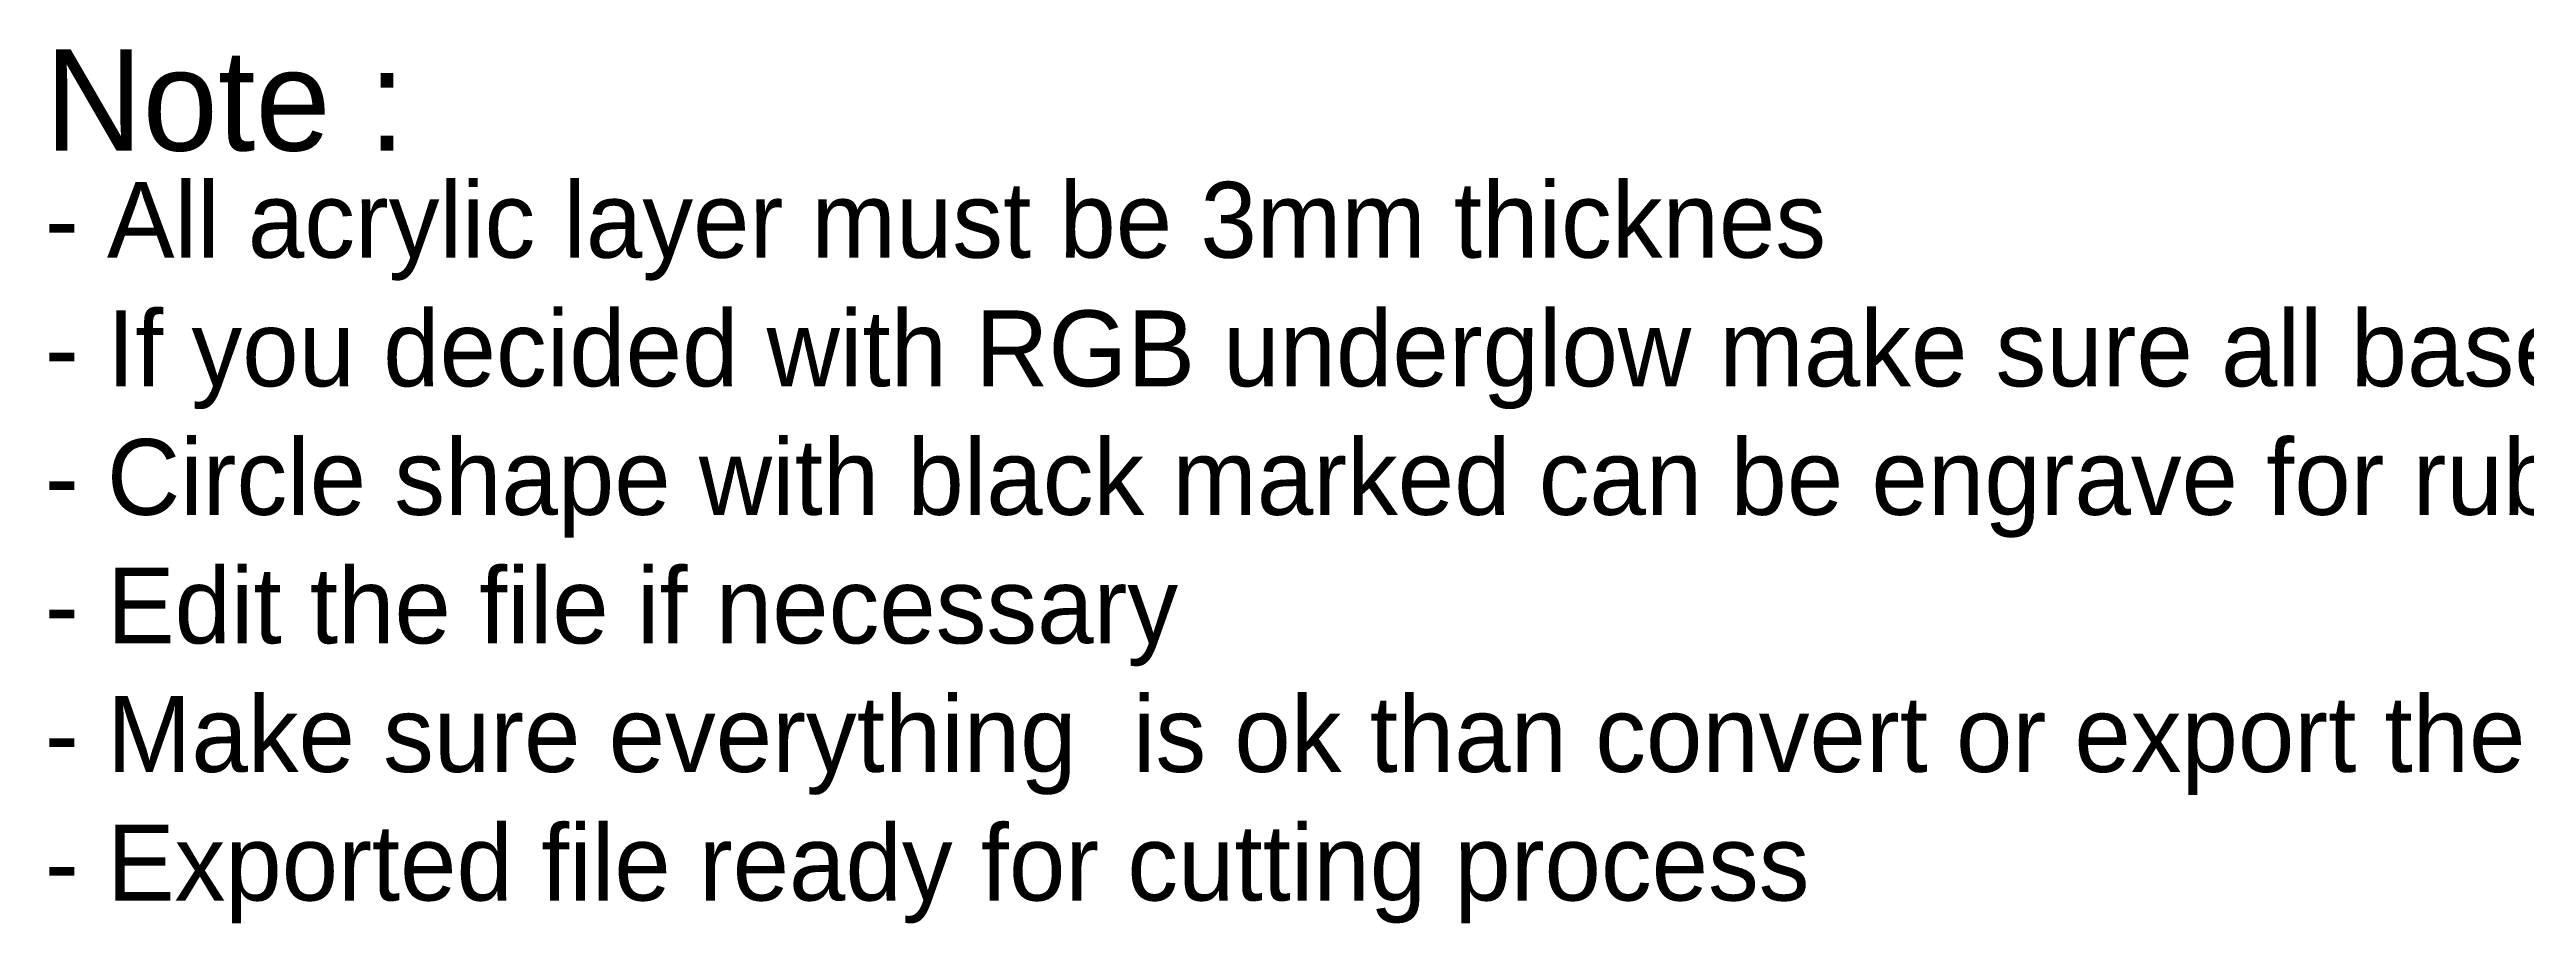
# Model space of a CAD drawing. Header units: millimetres. Extents: x 12 to 403, y 61 to 367.
# Drawn here: x 14.6 to 161.4, y 60.7 to 112.5 of the extents above; entities that cross this region are included whole.
import ezdxf

# ---------------------------------------------------------------- set-up
doc = ezdxf.new("R2010")
doc.units = ezdxf.units.MM
doc.header["$MEASUREMENT"] = 0
doc.layers.add('TopPasteMaskLayer', color=7, linetype='Continuous', lineweight=0)

msp = doc.modelspace()

# ---------------------------------------------------------------- texts
at = {"layer": 'TopPasteMaskLayer', "char_height": 0.2, "attachment_point": 7}
for s, insert in [('\\C18;\\c0;\\FMyriad Pro|b0|i0|c1;\\H5.994400;\\W1.000000;Note :', (14.36, 106.42)), ('\\C18;\\c0;\\FMyriad Pro|b0|i0|c1;\\H4.495800;\\W1.000000;- All acrylic layer must be 3mm thicknes ', (14.36, 98.8)), ('\\C18;\\c0;\\FMyriad Pro|b0|i0|c1;\\H4.495800;\\W1.000000;- If you decided with RGB underglow make sure all base plate have transparent color', (14.36, 91.18)), ('\\C18;\\c0;\\FMyriad Pro|b0|i0|c1;\\H4.495800;\\W1.000000;- Circle shape with black marked can be engrave for rubber pad placement', (14.36, 83.56)), ('\\C18;\\c0;\\FMyriad Pro|b0|i0|c1;\\H4.495800;\\W1.000000;- Edit the file if necessary', (14.36, 75.94)), ('\\C18;\\c0;\\FMyriad Pro|b0|i0|c1;\\H4.495800;\\W1.000000;- Make sure everything  is ok than convert or export the file as .DXF in millimeter unit', (14.36, 68.32)), ('\\C18;\\c0;\\FMyriad Pro|b0|i0|c1;\\H4.495800;\\W1.000000;- Exported file ready for cutting process', (14.36, 60.7))]:
    msp.add_mtext(s, dxfattribs=dict(at, insert=insert))

doc.saveas('drawing.dxf')
